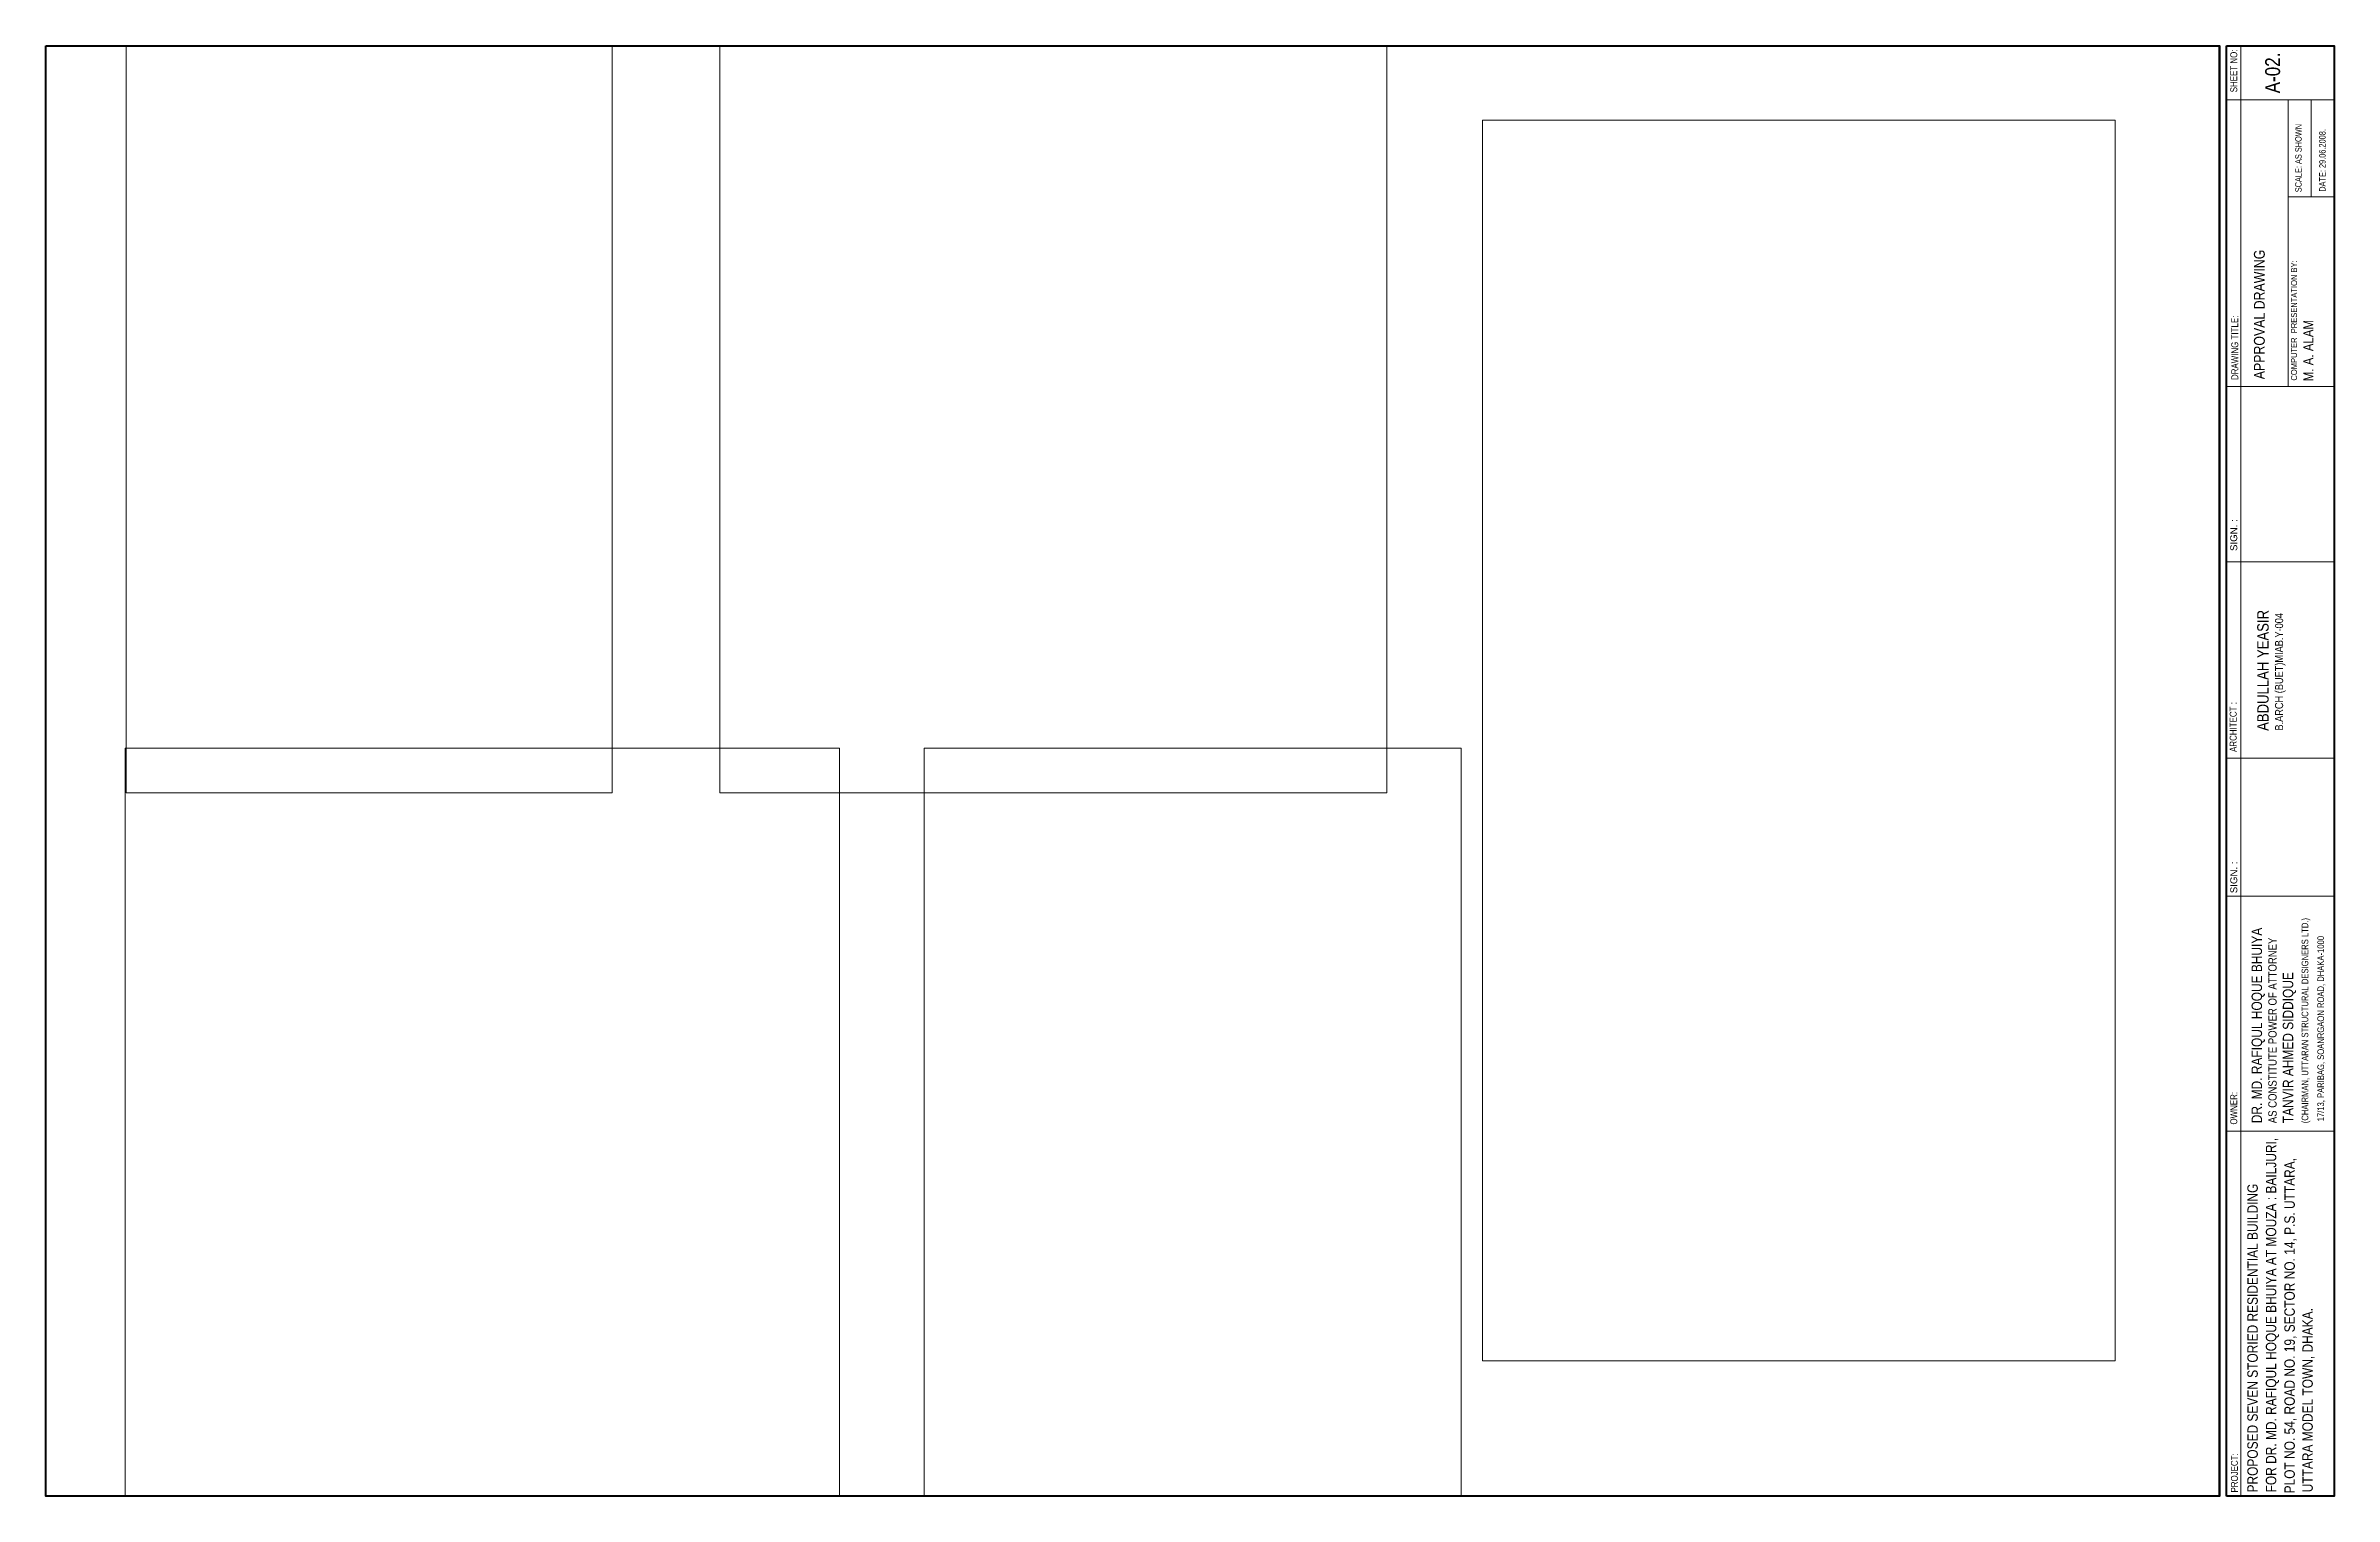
# Paper-space layout 'A-02' of a CAD drawing. Header units: millimetres, sheet in inches. Extents: x 0 to 35.4, y 0 to 22.5.
import ezdxf

# ---------------------------------------------------------------- set-up
doc = ezdxf.new("R2010")
doc.units = ezdxf.units.MM
doc.header["$LTSCALE"] = 0.5
doc.header["$MEASUREMENT"] = 0
doc.layers.add('00', color=5, linetype='Continuous', lineweight=5, plot=False)
doc.layers.add('text', color=7, linetype='Continuous', lineweight=18)
doc.styles.add('Ashraf', font='ARIALN.TTF')

psp = doc.layouts.new('A-02')

# ---------------------------------------------------------------- linework, layer by layer
at = {"layer": 'text', "linetype": 'Continuous', "lineweight": 40}
for p, q in [((33.652, 0.024), (33.652, 22.481)), ((33.762, 0.024), (33.762, 22.481))]:
    psp.add_line(p, q, dxfattribs=at)
at = {"layer": 'text', "linetype": 'Continuous', "lineweight": 15}
for p, q in [((33.762, 22.481), (35.429, 22.481)), ((33.762, 21.645), (35.429, 21.645)), ((34.716, 20.14), (35.429, 20.14)), ((35.429, 14.49), (33.762, 14.49)), ((35.429, 11.45), (33.762, 11.45)), ((35.429, 9.314), (33.762, 9.314)), ((35.429, 5.677), (33.762, 5.677))]:
    psp.add_line(p, q, dxfattribs=at)
at = {"layer": 'text', "lineweight": 15, "ltscale": 20}
for p, q in [((33.982, 0.024), (33.982, 22.481)), ((34.716, 21.645), (34.716, 17.208)), ((35.073, 20.14), (35.073, 21.645)), ((34.716, 20.14), (34.716, 17.208)), ((33.762, 17.208), (35.429, 17.208)), ((33.762, 17.208), (35.429, 17.208))]:
    psp.add_line(p, q, dxfattribs=at)
at = {"layer": 'text', "lineweight": 40}
psp.add_lwpolyline([(0.017, 22.481), (33.652, 22.481), (33.652, 0.024), (0.017, 0.025)], close=True, dxfattribs=at)
at = {"layer": 'text', "linetype": 'Continuous', "lineweight": 40}
psp.add_lwpolyline([(33.762, 22.481), (35.429, 22.481), (35.429, 0.024), (33.762, 0.024)], dxfattribs=at)

# ---------------------------------------------------------------- texts
at = {"layer": 'text', "style": 'Ashraf'}
for s, height, p in [('APPROVAL DRAWING', 0.16679, (34.354, 17.318)), ('COMPUTER  PRESENTATION BY:', 0.0933, (34.854, 17.297)), ('ABDULLAH YEASIR', 0.17721, (34.415, 11.874)), ('               B.ARCH (BUET)MIAB.Y-004', 0.12432, (34.638, 11.285)), ('(CHAIRMAN, UTTARAN STRUCTURAL DESIGNERS LTD.)', 0.10317, (35.028, 5.8)), ('DR. MD. RAFIQUL HOQUE BHUIYA', 0.16121, (34.312, 5.8)), ('AS CONSTITUTE POWER OF ATTORNEY', 0.12897, (34.538, 5.8)), ('17/13, PARIBAG, SOANRGAON ROAD, DHAKA-1000', 0.10317, (35.272, 5.829)), ('TANVIR AHMED SIDDIQUE', 0.16121, (34.795, 5.8))]:
    psp.add_text(s, height=height, rotation=90, dxfattribs=at).set_placement(p)
at = {"layer": 'text', "attachment_point": 1, "rotation": 90, "style": 'Ashraf'}
for s, insert, char_height in [('SHEET NO: ', (33.821, 21.761), 0.1073), ('A-02.', (34.361, 21.745), 0.2303), ('SCALE: AS SHOWN', (34.825, 20.213), 0.09952), ('DATE: 29.06.2008.', (35.196, 20.221), 0.09952), ('DRAWING TITLE:', (33.837, 17.306), 0.1073), ('M. A. ALAM', (34.952, 17.287), 0.1554), ('{\\fArial|b0|i0|c0|p34; SIGN. :}', (33.821, 14.617), 0.1073), ('ARCHITECT :', (33.812, 11.548), 0.1073), ('{\\fArial|b0|i0|c0|p34; SIGN. :}', (33.821, 9.319), 0.1073), ('OWNER:', (33.821, 5.779), 0.1073), ('FOR DR. MD. RAFIQUL HOQUE BHUIYA AT MOUZA : BAILJURI,', (34.371, 0.084), 0.16121), ('  PLOT NO. 54, ROAD NO. 19, SECTOR NO. 14, P.S. UTTARA, ', (34.658, -0.034), 0.16121), ('PROPOSED SEVEN STORIED RESIDENTIAL BUILDING ', (34.085, 0.083), 0.16121), ('{\\fArial Narrow|b0|i0|c0|p34;UTTARA MODEL TOWN, }DHAKA.', (34.936, 0.086), 0.16121), ('PROJECT:', (33.831, 0.082), 0.1073)]:
    psp.add_mtext(s, dxfattribs=dict(at, insert=insert, char_height=char_height))

# ---------------------------------------------------------------- viewports
at = {"layer": '00'}
psp.add_viewport(center=(5.022, 16.693), size=(7.522, 11.56), view_center_point=(3527.767, -16049.539), view_height=1155.996, dxfattribs=at)
for center, size, view_center_point, view_height, status in [((15.609, 16.693), (10.322, 11.56), (4473.463, -16056.675), 1155.996, 3), ((27.144, 11.723), (9.791, 19.2077), (-271.585, -17995.369), 1843.9419, 6), ((6.774, 5.816), (11.053, 11.5828), (5571.627, -16030.951), 1158.285, 4), ((17.766, 5.816), (8.311, 11.5829), (6624.073, -16039.95), 1158.2903, 5)]:
    psp.add_viewport(center=center, size=size, view_center_point=view_center_point, view_height=view_height, status=status, dxfattribs=at)

doc.saveas('drawing.dxf')
